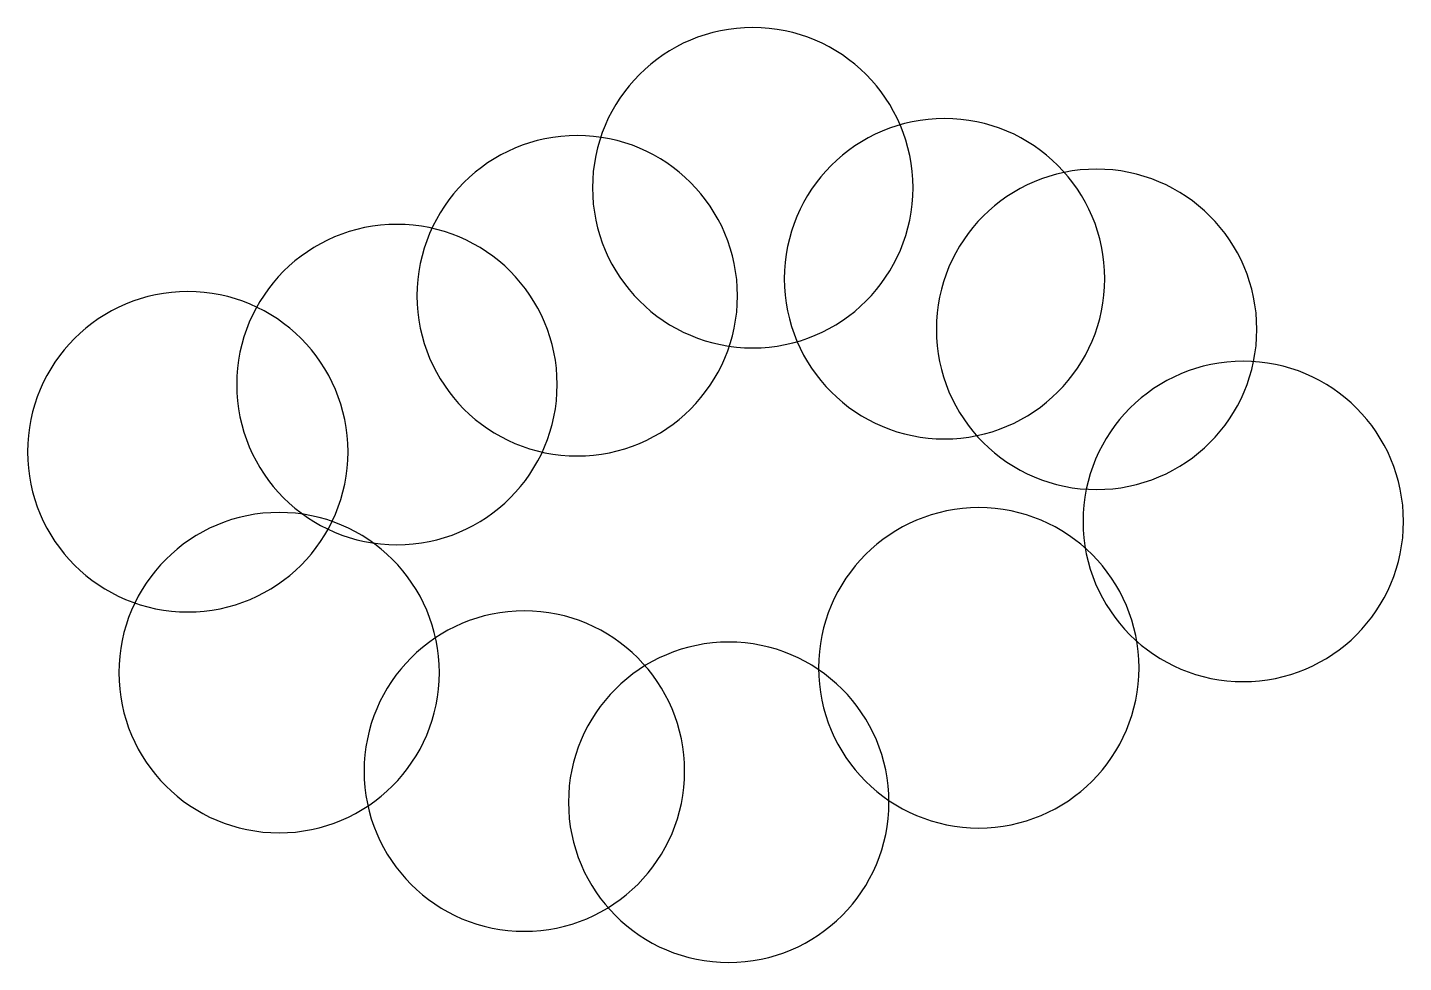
# Model space of a CAD drawing. Header units: inches. Extents: x 14.9 to 36.4, y 0.6 to 15.2.
import ezdxf

# ---------------------------------------------------------------- set-up
doc = ezdxf.new("R2010")
doc.units = ezdxf.units.IN
doc.header["$MEASUREMENT"] = 0

msp = doc.modelspace()

# ---------------------------------------------------------------- linework, layer by layer
for points in [[(23.721, 12.703, 1), (28.721, 12.703, 1)], [(26.713, 11.283, 1), (31.713, 11.283, 1)], [(20.983, 11.017, 1), (25.983, 11.017, 1)], [(29.085, 10.493, 1), (34.085, 10.493, 1)], [(18.17, 9.631, 1), (23.17, 9.631, 1)], [(14.907, 8.582, 1), (19.907, 8.582, 1)], [(31.373, 7.495, 1), (36.373, 7.495, 1)], [(16.332, 5.135, 1), (21.332, 5.135, 1)], [(27.247, 5.21, 1), (32.247, 5.21, 1)], [(20.158, 3.599, 1), (25.158, 3.599, 1)], [(23.346, 3.112, 1), (28.346, 3.112, 1)]]:
    msp.add_lwpolyline(points, format="xyb", close=True)

doc.saveas('drawing.dxf')
